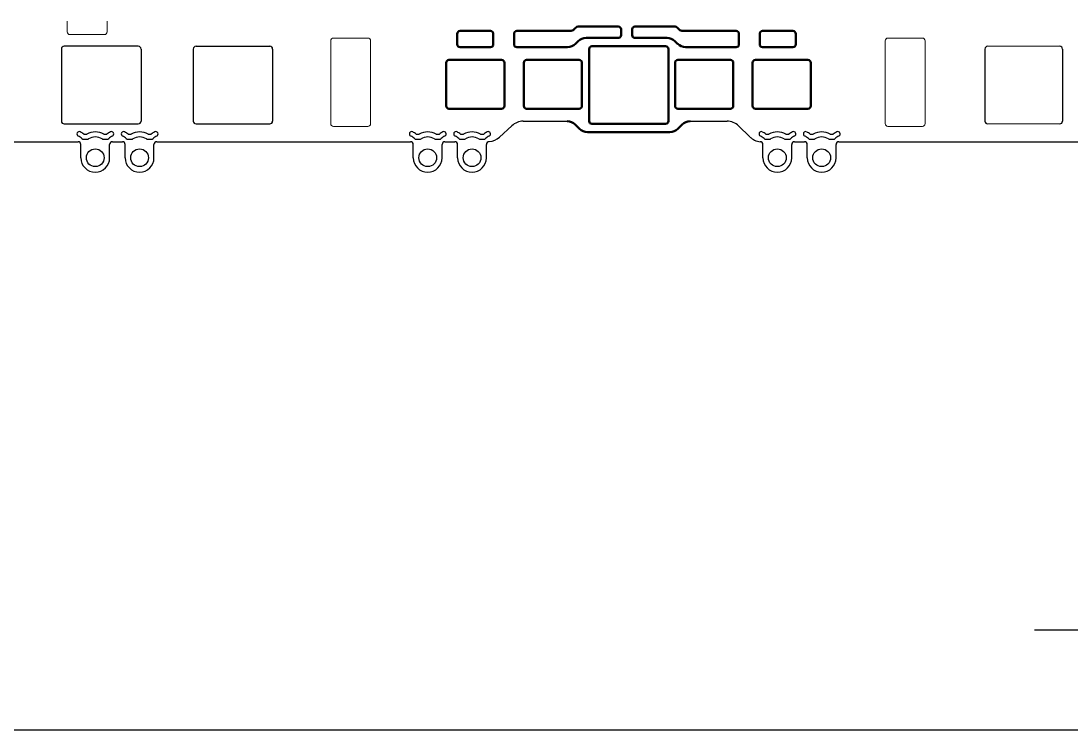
# Model space of a CAD drawing. Header units: millimetres. Extents: x 2604 to 3137, y 1244 to 1720.
# Drawn here: x 2720.6 to 2910.1, y 1244.1 to 1371.9 of the extents above; entities that cross this region are included whole.
import ezdxf

# ---------------------------------------------------------------- set-up
doc = ezdxf.new("R2010")
doc.units = ezdxf.units.MM
doc.linetypes.add('solid', pattern=[0])
doc.layers.add('Visible', color=7, linetype='Continuous', lineweight=50)

msp = doc.modelspace()

# ---------------------------------------------------------------- linework, layer by layer
at = {"linetype": 'Continuous', "lineweight": 15}
for p, q in [((2728.91, 1369.99), (2728.91, 1371.95)), ((2736.11, 1369.99), (2736.11, 1371.95)), ((2729.41, 1369.49), (2735.61, 1369.49)), ((2776.47, 1353.44), (2776.47, 1368.38)), ((2776.97, 1368.88), (2783.17, 1368.88)), ((2783.67, 1353.44), (2783.67, 1368.38)), ((2876.54, 1353.44), (2876.54, 1368.38)), ((2877.04, 1368.88), (2883.24, 1368.88)), ((2883.74, 1353.44), (2883.74, 1368.38)), ((2727.86, 1353.9), (2727.86, 1366.9)), ((2728.36, 1367.4), (2741.74, 1367.4)), ((2742.24, 1353.9), (2742.24, 1366.9)), ((2751.66, 1354.4), (2751.66, 1366.4)), ((2751.67, 1353.9), (2751.67, 1366.9)), ((2765.97, 1353.9), (2765.97, 1366.9)), ((2894.54, 1353.9), (2894.54, 1366.9)), ((2908.04, 1367.4), (2895.04, 1367.4)), ((2895.04, 1367.4), (2908.04, 1367.4)), ((2908.54, 1353.9), (2908.54, 1366.9)), ((2728.36, 1353.4), (2741.74, 1353.4)), ((2908.04, 1353.4), (2895.04, 1353.4)), ((2895.04, 1353.4), (2908.04, 1353.4)), ((2776.97, 1352.94), (2783.17, 1352.94)), ((2877.04, 1352.94), (2883.24, 1352.94))]:
    msp.add_line(p, q, dxfattribs=at)
for p, q in [((2727.85, 1366.9), (2727.85, 1353.9)), ((2741.73, 1367.4), (2728.35, 1367.4)), ((2742.24, 1366.9), (2742.24, 1353.9)), ((2751.66, 1366.9), (2751.66, 1353.9)), ((2752.16, 1367.4), (2765.46, 1367.4)), ((2765.96, 1366.9), (2765.96, 1353.9)), ((2894.54, 1366.9), (2894.54, 1353.9)), ((2908.54, 1366.9), (2908.54, 1353.9)), ((2728.35, 1353.4), (2741.74, 1353.4)), ((2752.16, 1353.4), (2765.46, 1353.4)), ((2806.93, 1350.99), (2809.16, 1353.06)), ((2811.2, 1353.87), (2819.15, 1353.87)), ((2841.31, 1353.87), (2847.99, 1353.87)), ((2850.08, 1353.02), (2852.13, 1351.03)), ((2699.47, 1350.18), (2730.87, 1350.18)), ((2731.37, 1347.28), (2731.37, 1349.68)), ((2736.57, 1347.28), (2736.57, 1349.68)), ((2737.07, 1350.18), (2738.87, 1350.18)), ((2739.37, 1347.28), (2739.37, 1349.68)), ((2744.57, 1347.28), (2744.57, 1349.68)), ((2745.07, 1350.18), (2790.87, 1350.18)), ((2791.37, 1347.28), (2791.37, 1349.68)), ((2796.57, 1347.28), (2796.57, 1349.68)), ((2797.07, 1350.18), (2798.87, 1350.18)), ((2799.37, 1347.28), (2799.37, 1349.68)), ((2804.57, 1347.28), (2804.57, 1349.68)), ((2854.47, 1347.28), (2854.47, 1349.68)), ((2859.67, 1347.28), (2859.67, 1349.68)), ((2860.17, 1350.18), (2861.97, 1350.18)), ((2862.47, 1347.28), (2862.47, 1349.68)), ((2867.67, 1347.28), (2867.67, 1349.68)), ((2868.17, 1350.18), (2940.87, 1350.18)), ((2903.47, 1262.14), (2952.37, 1262.14))]:
    msp.add_line(p, q)
at = {"linetype": 'solid'}
for p, q in [((2731.99, 1351.52), (2732.38, 1351.52)), ((2735.59, 1351.52), (2735.98, 1351.52)), ((2739.99, 1351.52), (2740.38, 1351.52)), ((2743.59, 1351.52), (2743.98, 1351.52)), ((2791.99, 1351.52), (2792.38, 1351.52)), ((2795.59, 1351.52), (2795.98, 1351.52)), ((2799.99, 1351.52), (2800.38, 1351.52)), ((2803.59, 1351.52), (2803.98, 1351.52)), ((2855.09, 1351.52), (2855.48, 1351.52)), ((2858.69, 1351.52), (2859.08, 1351.52)), ((2863.09, 1351.52), (2863.48, 1351.52)), ((2866.69, 1351.52), (2867.08, 1351.52)), ((2731.86, 1350.62), (2732.55, 1350.62)), ((2735.42, 1350.62), (2736.11, 1350.62)), ((2739.86, 1350.62), (2740.55, 1350.62)), ((2743.42, 1350.62), (2744.11, 1350.62)), ((2791.86, 1350.62), (2792.55, 1350.62)), ((2795.42, 1350.62), (2796.11, 1350.62)), ((2799.86, 1350.62), (2800.55, 1350.62)), ((2803.42, 1350.62), (2804.11, 1350.62)), ((2854.96, 1350.62), (2855.65, 1350.62)), ((2858.52, 1350.62), (2859.21, 1350.62)), ((2862.96, 1350.62), (2863.65, 1350.62)), ((2866.52, 1350.62), (2867.21, 1350.62))]:
    msp.add_line(p, q, dxfattribs=at)
msp.add_lwpolyline([(2603.59, 1719.96), (3136.55, 1719.96), (3136.55, 1244.05), (2603.59, 1244.05)], close=True)
for centre in [(2733.97, 1347.28), (2741.97, 1347.28), (2793.97, 1347.28), (2801.97, 1347.28), (2857.07, 1347.28), (2865.07, 1347.28)]:
    msp.add_circle(centre, 1.6)
at = {"linetype": 'Continuous', "lineweight": 15}
for centre, start, end in [((2729.41, 1369.99), 180, 270), ((2735.61, 1369.99), 270, 0), ((2776.97, 1368.38), 90, 180), ((2783.17, 1368.38), 0, 90), ((2877.04, 1368.38), 90, 180), ((2883.24, 1368.38), 0, 90), ((2728.36, 1366.9), 89.9991, 179.9998), ((2741.74, 1366.9), 359.9999, 89.9997), ((2765.47, 1366.9), 359.9999, 89.9997), ((2895.04, 1366.9), 89.9999, 179.9998), ((2908.04, 1366.9), 0.0002, 90), ((2728.36, 1353.9), 179.9998, 270.0009), ((2741.74, 1353.9), 270.0003, 0.0005), ((2765.47, 1353.9), 270.0003, 0.0005), ((2776.97, 1353.44), 180, 270), ((2783.17, 1353.44), 270, 0), ((2877.04, 1353.44), 180, 270), ((2883.24, 1353.44), 270, 0), ((2895.04, 1353.9), 179.9998, 270.0001), ((2908.04, 1353.9), 270, 0.0004)]:
    msp.add_arc(centre, 0.5, start, end, dxfattribs=at)
for centre, radius, start, end in [((2728.35, 1366.9), 0.5, 90, 180), ((2741.74, 1366.9), 0.5, 0, 90), ((2752.16, 1366.9), 0.5, 90, 180), ((2765.46, 1366.9), 0.5, 0, 90), ((2895.04, 1366.9), 0.5, 90, 180), ((2908.04, 1366.9), 0.5, 0, 90), ((2728.35, 1353.9), 0.5, 180, 270), ((2741.74, 1353.9), 0.5, 270, 0), ((2752.16, 1353.9), 0.5, 180, 270), ((2765.46, 1353.9), 0.5, 270, 0), ((2811.2, 1350.87), 3, 90, 132.9923), ((2847.99, 1350.87), 3, 45.828, 90), ((2895.04, 1353.9), 0.5, 180, 270), ((2908.04, 1353.9), 0.5, 270, 0), ((2730.87, 1349.68), 0.5, 0, 90), ((2737.07, 1349.68), 0.5, 90, 180), ((2738.87, 1349.68), 0.5, 0, 90), ((2745.07, 1349.68), 0.5, 90, 180), ((2790.87, 1349.68), 0.5, 0, 90), ((2797.07, 1349.68), 0.5, 90, 180), ((2798.87, 1349.68), 0.5, 0, 90), ((2805.07, 1349.68), 0.5, 90, 180), ((2804.85, 1353.23), 3.05, 274.0438, 312.7981), ((2854.28, 1353.27), 3.11, 226.2092, 264.2534), ((2853.97, 1349.68), 0.5, 0, 90), ((2860.17, 1349.68), 0.5, 90, 180), ((2861.97, 1349.68), 0.5, 0, 90), ((2868.17, 1349.68), 0.5, 90, 180), ((2733.97, 1347.28), 2.6, 180, 360), ((2741.97, 1347.28), 2.6, 180, 360), ((2793.97, 1347.28), 2.6, 180, 360), ((2801.97, 1347.28), 2.6, 180, 360), ((2857.07, 1347.28), 2.6, 180, 360), ((2865.07, 1347.28), 2.6, 180, 360)]:
    msp.add_arc(centre, radius, start, end)
at = {"linetype": 'solid'}
for centre, radius, start, end in [((2731.08, 1351.58), 0.412, 64.4229, 244.4229), ((2729.87, 1349.04), 2.4, 44.9644, 64.4229), ((2729.87, 1349.04), 3.23, 51.0576, 64.4229), ((2731.99, 1351.67), 0.15, 231.0576, 270), ((2732.38, 1351.67), 0.15, 270, 298.7884), ((2733.98, 1348.74), 3.19, 61.2116, 118.7884), ((2735.59, 1351.67), 0.15, 241.2116, 270), ((2735.98, 1351.67), 0.15, 270, 308.9424), ((2738.1, 1349.04), 3.23, 115.5771, 128.9424), ((2738.1, 1349.04), 2.4, 115.5771, 135.0356), ((2736.89, 1351.58), 0.412, 295.5771, 115.5771), ((2739.08, 1351.58), 0.412, 64.4229, 244.4229), ((2737.87, 1349.04), 2.4, 44.9644, 64.4229), ((2737.87, 1349.04), 3.23, 51.0576, 64.4229), ((2739.99, 1351.67), 0.15, 231.0576, 270), ((2740.38, 1351.67), 0.15, 270, 298.7884), ((2741.98, 1348.74), 3.19, 61.2116, 118.7884), ((2743.59, 1351.67), 0.15, 241.2116, 270), ((2743.98, 1351.67), 0.15, 270, 308.9424), ((2746.1, 1349.04), 3.23, 115.5771, 128.9424), ((2746.1, 1349.04), 2.4, 115.5771, 135.0356), ((2744.89, 1351.58), 0.412, 295.5771, 115.5771), ((2791.08, 1351.58), 0.412, 64.4229, 244.4229), ((2789.87, 1349.04), 2.4, 44.9644, 64.4229), ((2789.87, 1349.04), 3.23, 51.0576, 64.4229), ((2791.99, 1351.67), 0.15, 231.0576, 270), ((2792.38, 1351.67), 0.15, 270, 298.7884), ((2793.98, 1348.74), 3.19, 61.2116, 118.7884), ((2795.59, 1351.67), 0.15, 241.2116, 270), ((2795.98, 1351.67), 0.15, 270, 308.9424), ((2798.1, 1349.04), 3.23, 115.5771, 128.9424), ((2798.1, 1349.04), 2.4, 115.5771, 135.0356), ((2796.89, 1351.58), 0.412, 295.5771, 115.5771), ((2799.08, 1351.58), 0.412, 64.4229, 244.4229), ((2797.87, 1349.04), 2.4, 44.9644, 64.4229), ((2797.87, 1349.04), 3.23, 51.0576, 64.4229), ((2799.99, 1351.67), 0.15, 231.0576, 270), ((2800.38, 1351.67), 0.15, 270, 298.7884), ((2801.98, 1348.74), 3.19, 61.2116, 118.7884), ((2803.59, 1351.67), 0.15, 241.2116, 270), ((2803.98, 1351.67), 0.15, 270, 308.9424), ((2806.1, 1349.04), 3.23, 115.5771, 128.9424), ((2806.1, 1349.04), 2.4, 115.5771, 135.0356), ((2804.89, 1351.58), 0.412, 295.5771, 115.5771), ((2854.18, 1351.58), 0.412, 64.4229, 244.4229), ((2852.97, 1349.04), 2.4, 44.9644, 64.4229), ((2852.97, 1349.04), 3.23, 51.0576, 64.4229), ((2855.09, 1351.67), 0.15, 231.0576, 270), ((2855.48, 1351.67), 0.15, 270, 298.7884), ((2857.08, 1348.74), 3.19, 61.2116, 118.7884), ((2858.69, 1351.67), 0.15, 241.2116, 270), ((2859.08, 1351.67), 0.15, 270, 308.9424), ((2861.2, 1349.04), 3.23, 115.5771, 128.9424), ((2861.2, 1349.04), 2.4, 115.5771, 135.0356), ((2859.99, 1351.58), 0.412, 295.5771, 115.5771), ((2862.18, 1351.58), 0.412, 64.4229, 244.4229), ((2860.97, 1349.04), 2.4, 44.9644, 64.4229), ((2860.97, 1349.04), 3.23, 51.0576, 64.4229), ((2863.09, 1351.67), 0.15, 231.0576, 270), ((2863.48, 1351.67), 0.15, 270, 298.7884), ((2865.08, 1348.74), 3.19, 61.2116, 118.7884), ((2866.69, 1351.67), 0.15, 241.2116, 270), ((2867.08, 1351.67), 0.15, 270, 308.9424), ((2869.2, 1349.04), 3.23, 115.5771, 128.9424), ((2869.2, 1349.04), 2.4, 115.5771, 135.0356), ((2867.99, 1351.58), 0.412, 295.5771, 115.5771), ((2731.86, 1351.03), 0.412, 224.9644, 270), ((2732.55, 1351.03), 0.412, 270, 302.0892), ((2733.98, 1348.74), 2.29, 57.9108, 122.0892), ((2735.42, 1351.03), 0.412, 237.9108, 270), ((2736.11, 1351.03), 0.412, 270, 315.0356), ((2739.86, 1351.03), 0.412, 224.9644, 270), ((2740.55, 1351.03), 0.412, 270, 302.0892), ((2741.98, 1348.74), 2.29, 57.9108, 122.0892), ((2743.42, 1351.03), 0.412, 237.9108, 270), ((2744.11, 1351.03), 0.412, 270, 315.0356), ((2791.86, 1351.03), 0.412, 224.9644, 270), ((2792.55, 1351.03), 0.412, 270, 302.0892), ((2793.98, 1348.74), 2.29, 57.9108, 122.0892), ((2795.42, 1351.03), 0.412, 237.9108, 270), ((2796.11, 1351.03), 0.412, 270, 315.0356), ((2799.86, 1351.03), 0.412, 224.9644, 270), ((2800.55, 1351.03), 0.412, 270, 302.0892), ((2801.98, 1348.74), 2.29, 57.9108, 122.0892), ((2803.42, 1351.03), 0.412, 237.9108, 270), ((2804.11, 1351.03), 0.412, 270, 315.0356), ((2854.96, 1351.03), 0.412, 224.9644, 270), ((2855.65, 1351.03), 0.412, 270, 302.0892), ((2857.08, 1348.74), 2.29, 57.9108, 122.0892), ((2858.52, 1351.03), 0.412, 237.9108, 270), ((2859.21, 1351.03), 0.412, 270, 315.0356), ((2862.96, 1351.03), 0.412, 224.9644, 270), ((2863.65, 1351.03), 0.412, 270, 302.0892), ((2865.08, 1348.74), 2.29, 57.9108, 122.0892), ((2866.52, 1351.03), 0.412, 237.9108, 270), ((2867.21, 1351.03), 0.412, 270, 315.0356)]:
    msp.add_arc(centre, radius, start, end, dxfattribs=at)
at = {"layer": 'Visible', "extrusion": (7.26537e-29, 5.93262e-13, -1)}
for p, q in [((2799.81, 1370.15), (2805.31, 1370.15)), ((2810.06, 1370.15), (2819.67, 1370.15)), ((2820.37, 1370.44), (2820.59, 1370.66)), ((2821.29, 1370.95), (2828.37, 1370.95)), ((2828.87, 1370.45), (2828.87, 1369.4)), ((2830.87, 1369.4), (2830.87, 1370.45)), ((2831.37, 1370.95), (2838.41, 1370.95)), ((2839.12, 1370.66), (2839.33, 1370.44)), ((2840.04, 1370.15), (2849.64, 1370.15)), ((2854.39, 1370.15), (2859.89, 1370.15)), ((2799.31, 1367.73), (2799.31, 1369.65)), ((2805.81, 1369.65), (2805.81, 1367.73)), ((2809.56, 1367.73), (2809.56, 1369.65)), ((2821.12, 1368.31), (2820.62, 1367.82)), ((2828.37, 1368.9), (2822.54, 1368.9)), ((2837.17, 1368.9), (2831.37, 1368.9)), ((2839.08, 1367.82), (2838.58, 1368.31)), ((2850.14, 1369.65), (2850.14, 1367.73)), ((2853.89, 1367.73), (2853.89, 1369.65)), ((2860.39, 1369.65), (2860.39, 1367.73)), ((2805.31, 1367.23), (2799.81, 1367.23)), ((2819.21, 1367.23), (2810.06, 1367.23)), ((2823.11, 1353.9), (2823.11, 1366.9)), ((2836.91, 1367.4), (2823.61, 1367.4)), ((2837.41, 1366.9), (2837.41, 1353.9)), ((2849.64, 1367.23), (2840.5, 1367.23)), ((2859.89, 1367.23), (2854.39, 1367.23)), ((2797.31, 1356.63), (2797.31, 1364.43)), ((2797.81, 1364.93), (2807.31, 1364.93)), ((2807.81, 1364.43), (2807.81, 1356.63)), ((2811.31, 1356.63), (2811.31, 1364.43)), ((2811.81, 1364.93), (2821.31, 1364.93)), ((2821.81, 1364.43), (2821.81, 1356.63)), ((2838.61, 1356.63), (2838.61, 1364.43)), ((2839.11, 1364.93), (2848.61, 1364.93)), ((2849.11, 1364.43), (2849.11, 1356.63)), ((2852.61, 1356.63), (2852.61, 1364.43)), ((2853.11, 1364.93), (2862.6, 1364.93)), ((2863.1, 1364.43), (2863.1, 1356.63)), ((2807.31, 1356.13), (2797.81, 1356.13)), ((2821.31, 1356.13), (2811.81, 1356.13)), ((2848.61, 1356.13), (2839.11, 1356.13)), ((2862.6, 1356.13), (2853.11, 1356.13)), ((2820.57, 1353.28), (2821.37, 1352.49)), ((2836.91, 1353.4), (2823.61, 1353.4)), ((2839.09, 1352.49), (2839.89, 1353.28)), ((2822.78, 1351.9), (2837.68, 1351.9))]:
    msp.add_line(p, q, dxfattribs=at)
at = {"layer": 'Visible'}
for centre, radius, start, end in [((2799.81, 1369.65), 0.5, 90, 180), ((2805.31, 1369.65), 0.5, 0, 90), ((2819.67, 1371.15), 1, 270, 315), ((2828.37, 1370.45), 0.5, 0, 90), ((2831.37, 1370.45), 0.5, 90, 180), ((2840.04, 1371.15), 1, 225, 270), ((2854.39, 1369.65), 0.5, 90, 180), ((2859.89, 1369.65), 0.5, 0, 90), ((2822.54, 1366.9), 2, 90, 135), ((2828.37, 1369.4), 0.5, 270, 0), ((2831.37, 1369.4), 0.5, 180, 270), ((2837.17, 1366.9), 2, 45, 90), ((2799.81, 1367.73), 0.5, 180, 270), ((2805.31, 1367.73), 0.5, 270, 0), ((2854.39, 1367.73), 0.5, 180, 270), ((2859.89, 1367.73), 0.5, 270, 0), ((2819.15, 1351.87), 2, 45, 90), ((2823.61, 1353.9), 0.5, 180, 270), ((2837.68, 1353.9), 2, 270, 315)]:
    msp.add_arc(centre, radius, start, end, dxfattribs=at)
at = {"layer": 'Visible', "extrusion": (7.26537e-29, 5.93262e-13, -1)}
for centre, radius, start, end in [((-2810.06, 1369.65), 0.5, 0, 90), ((-2821.29, 1369.95), 1, 45, 90), ((-2838.41, 1369.95), 1, 90, 135), ((-2849.64, 1369.65), 0.5, 90, 180), ((-2810.06, 1367.73), 0.5, 270, 0), ((-2819.21, 1369.23), 2, 225, 270), ((-2823.61, 1366.9), 0.5, 0, 90), ((-2836.91, 1366.9), 0.5, 90, 180), ((-2840.5, 1369.23), 2, 270, 315), ((-2849.64, 1367.73), 0.5, 180, 270), ((-2797.81, 1364.43), 0.5, 0, 90), ((-2807.31, 1364.43), 0.5, 90, 180), ((-2811.81, 1364.43), 0.5, 0, 90), ((-2821.31, 1364.43), 0.5, 90, 180), ((-2839.11, 1364.43), 0.5, 0, 90), ((-2848.61, 1364.43), 0.5, 90, 180), ((-2853.11, 1364.43), 0.5, 0, 90), ((-2862.6, 1364.43), 0.5, 90, 180), ((-2797.81, 1356.63), 0.5, 270, 0), ((-2807.31, 1356.63), 0.5, 180, 270), ((-2811.81, 1356.63), 0.5, 270, 0), ((-2821.31, 1356.63), 0.5, 180, 270), ((-2839.11, 1356.63), 0.5, 270, 0), ((-2848.61, 1356.63), 0.5, 180, 270), ((-2853.11, 1356.63), 0.5, 270, 0), ((-2862.6, 1356.63), 0.5, 180, 270), ((-2836.91, 1353.9), 0.5, 180, 270), ((-2841.31, 1351.87), 2, 45, 90), ((-2822.78, 1353.9), 2, 270, 315)]:
    msp.add_arc(centre, radius, start, end, dxfattribs=at)

doc.saveas('drawing.dxf')
